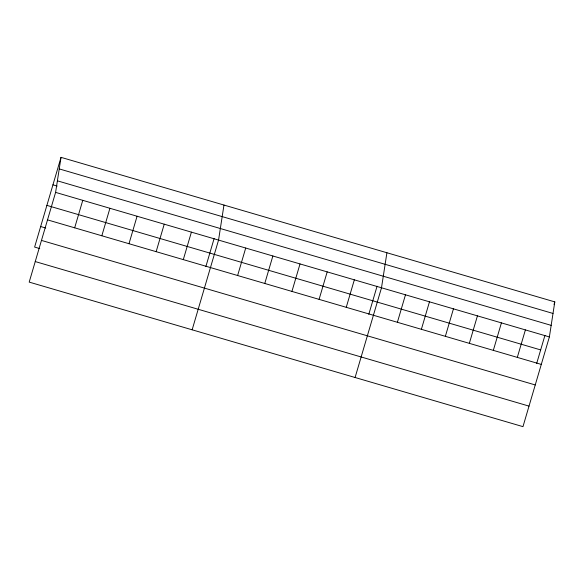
<?xml version="1.0" encoding="UTF-8"?>
<svg xmlns="http://www.w3.org/2000/svg" width="584" height="584" viewBox="0 0 584 584"><rect width="100%" height="100%" fill="white"/><g stroke="black" fill="none" stroke-linecap="round" stroke-linejoin="round"><path stroke-width="0.88" d="M55.604 192.384L61.028 157.352L554.8 301.892L549.383 336.924L522.972 426.649L29.2 282.108L55.604 192.384L549.383 336.924M223.971 205.05L218.555 240.082L192.143 329.807M386.915 252.748L381.498 287.781L355.094 377.505M61.028 157.352L34.617 247.076L39.712 248.565M74.672 227.818L82.767 200.334M101.835 235.768L109.923 208.284M128.991 243.718L137.079 216.233M156.147 251.667L164.235 224.183M183.303 259.617L191.399 232.133M205.853 266.618L214.116 238.528M237.622 275.517L245.711 248.032M264.778 283.466L272.867 255.982M291.934 291.416L300.023 263.932M319.09 299.366L327.186 271.881M346.254 307.315L354.342 279.831M368.796 314.316L377.067 286.226M397.39 322.288L405.478 294.803M421.378 329.31L429.466 301.826M445.358 336.333L453.447 308.841M469.339 343.348L477.435 315.864M493.327 350.371L501.415 322.886M517.307 357.393L525.396 329.902M536.681 363.46L544.945 335.369M554.041 304.468L554.8 301.892M59.239 168.907L553.011 313.455M57.393 180.821L551.172 325.368M52.932 184.836L57.181 186.077M46.888 205.378L540.667 349.918M47.516 219.869L541.295 364.409M40.661 226.534L45.756 228.023M41.471 240.411L535.251 384.951M35.244 261.566L529.016 406.114"/></g></svg>
